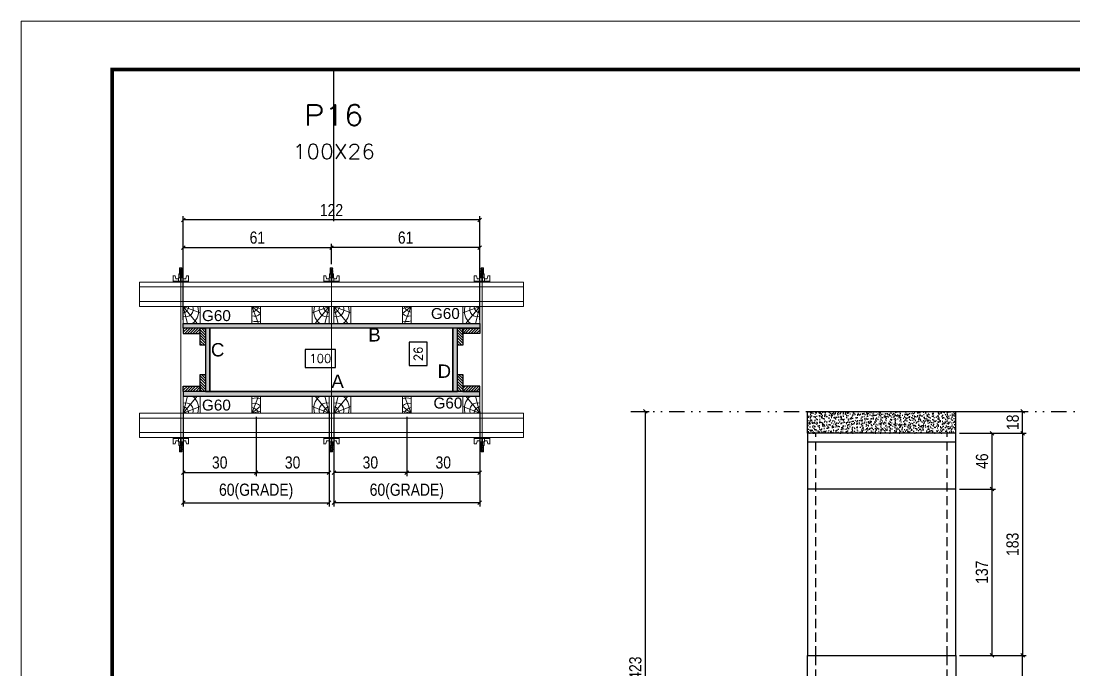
# Model space of a CAD drawing. Header units: millimetres. Extents: x 787 to 8287, y -592 to 17063.
# Drawn here: x 1425 to 2292, y 6815 to 7350 of the extents above; entities that cross this region are included whole.
import ezdxf
from ezdxf.enums import TextEntityAlignment as Align

# ---------------------------------------------------------------- set-up
doc = ezdxf.new("R2010")
doc.units = ezdxf.units.MM
for name, pattern in [('DASHED', [0.75, 0.5, -0.25]), ('DIVIDE2', [0.625, 0.25, -0.125, 0, -0.125, 0, -0.125]), ('HIDDEN', [0.375, 0.25, -0.125])]:
    doc.linetypes.add(name, pattern=pattern)
for name, color, linetype in [('CHAPA', 1, 'Continuous'), ('COTA', 241, 'Continuous'), ('Cota Seção (2x)', 241, 'Continuous'), ('Nível', 160, 'Continuous'), ('Painéis', 200, 'Continuous'), ('SARR_2.2x7', 40, 'Continuous'), ('SARRAFO', 251, 'Continuous'), ('Sarrafo de Pressão', 42, 'HIDDEN'), ('Texto de Titulo', 7, 'Continuous'), ('Texto Qtd Sarr', 242, 'Continuous'), ('TEXTO_GERAL', 7, 'Continuous')]:
    doc.layers.add(name, color=color, linetype=linetype)
for name, color, linetype, lineweight in [('Folhas', 255, 'Continuous', 9), ('Hachura', 251, 'Continuous', 9), ('Madeira', 126, 'Continuous', 18), ('Perfil Metálico', 224, 'Continuous', 18), ('SARRAFO DE PRESSAO', 251, 'DASHED', 9), ('Texto Seção', 7, 'Continuous', 15)]:
    doc.layers.add(name, color=color, linetype=linetype, lineweight=lineweight)
doc.styles.add('ARIAL', font='arial.ttf')
doc.styles.add('COTA TECNICA', font='techl___.ttf', dxfattribs={"height": 10})
doc.styles.add('COTA TECNICA 2X', font='techl___.ttf', dxfattribs={"height": 10})
doc.styles.add('COTA TECNICA-50', font='techl___.ttf', dxfattribs={"height": 10})
doc.styles.add('ROMANS', font='romans.shx')
doc.styles.add('SANSSERIF', font='sas_____.pfb')
doc.dimstyles.new('COTA PAINEL-50', dxfattribs={"dimtxt": 10, "dimasz": 3, "dimexe": 3, "dimexo": 3, "dimgap": 3, "dimtad": 1, "dimdec": 1, "dimzin": 12, "dimdsep": 46, "dimtxsty": 'COTA TECNICA-50', "dimblk1": 'OBLIQUE', "dimblk2": 'OBLIQUE', "dimsah": 1, "dimcen": 0.9, "dimclrd": 4, "dimclre": 4, "dimclrt": 240, "dimadec": 1, "dimazin": 3, "dimtfac": 1, "dimtdec": 1, "dimtmove": 0, "dimatfit": 3, "dimfxl": 0, "dimtolj": 1, "dimtzin": 12, "dimarcsym": 0})
doc.dimstyles.new('PAINEL', dxfattribs={"dimtxt": 10, "dimasz": 3, "dimexe": 3, "dimexo": 3, "dimgap": 3, "dimtad": 1, "dimdec": 1, "dimzin": 12, "dimdsep": 46, "dimtxsty": 'COTA TECNICA', "dimblk1": 'OBLIQUE', "dimblk2": 'OBLIQUE', "dimsah": 1, "dimcen": 0.9, "dimclrd": 4, "dimclre": 4, "dimclrt": 240, "dimadec": 1, "dimazin": 3, "dimtfac": 1, "dimtdec": 1, "dimtmove": 0, "dimatfit": 3, "dimfxl": 0, "dimtolj": 1, "dimtzin": 12, "dimarcsym": 0})
doc.dimstyles.new('SECAO PILAR', dxfattribs={"dimtxt": 10, "dimasz": 3, "dimexe": 3, "dimexo": 3, "dimgap": 3, "dimtad": 1, "dimdec": 1, "dimlfac": 0.5, "dimzin": 12, "dimdsep": 46, "dimtxsty": 'COTA TECNICA 2X', "dimblk1": 'OBLIQUE', "dimblk2": 'OBLIQUE', "dimsah": 1, "dimcen": 0.9, "dimclrd": 256, "dimclre": 256, "dimclrt": 256, "dimadec": 1, "dimazin": 3, "dimtfac": 1, "dimtdec": 1, "dimtmove": 0, "dimatfit": 3, "dimfxl": 0, "dimtolj": 1, "dimtzin": 12, "dimarcsym": 0})
doc.dimstyles.new('SECÇÃO 2', dxfattribs={"dimtxt": 7, "dimasz": 6, "dimexe": 0.18, "dimexo": 2, "dimgap": -4, "dimtad": 3, "dimdec": 1, "dimlfac": 0.5, "dimzin": 12, "dimdsep": 46, "dimtxsty": 'ROMANS', "dimblk": 'ARCHTICK', "dimcen": 0.09, "dimse1": 1, "dimse2": 1, "dimsd1": 1, "dimsd2": 1, "dimclrd": 180, "dimclre": 5, "dimclrt": 1, "dimadec": 0, "dimazin": 3, "dimtfac": 1, "dimtdec": 1, "dimtofl": 0, "dimtmove": 0, "dimatfit": 3, "dimldrblk": 'ARCHTICK', "dimfxl": 0, "dimtolj": 1, "dimtzin": 0, "dimarcsym": 0})

# ---------------------------------------------------------------- blocks, each defined once
blk = doc.blocks.new('9999999999')
at = {"layer": 'Folhas'}
blk.add_lwpolyline([(98138.98, 34190.21), (99623.98, 34190.21), (99623.98, 35240.21), (98138.98, 35240.21)], close=True, dxfattribs=at)
at = {"layer": 'Folhas', "color": 30, "const_width": 3}
blk.add_lwpolyline([(98213.98, 34230.21), (99583.98, 34230.21), (99583.98, 35200.21), (98213.98, 35200.21)], close=True, dxfattribs=at)
blk = doc.blocks.new('titulo1')
at = {"layer": 'Defpoints', "color": 252, "linetype": 'HIDDEN', "ltscale": 2}
blk.add_line((0, 0), (0, 125), dxfattribs=at)
at = {"layer": 'Defpoints', "style": 'ROMANS', "oblique": 15}
blk.add_attdef('FOLHA', text='', height=10, dxfattribs=at).set_placement((0, 15.58), align=Align.MIDDLE_CENTER)
at = {"layer": 'Texto Qtd Sarr', "color": 3, "style": 'ROMANS', "oblique": 15}
for tag, height, p in [('TITULO', 17, (0, 71.45)), ('SEÇÃO', 12, (0, 41.55))]:
    blk.add_attdef(tag, text='', height=height, dxfattribs=at).set_placement(p, align=Align.MIDDLE_CENTER)
blk = doc.blocks.new('*D36')
at = {"layer": 'Cota Seção (2x)', "color": 180, "lineweight": -2}
for p, q in [((1684.29, 7079.36), (1659.29, 7079.36)), ((1659.29, 7079.36), (1659.29, 7064.36)), ((1684.29, 7064.36), (1684.29, 7079.36)), ((1659.29, 7064.36), (1684.29, 7064.36))]:
    blk.add_line(p, q, dxfattribs=at)
at = {"layer": 'Defpoints', "color": 0}
for p in [(1581, 7096.75), (1781, 7096.75), (1581, 7060.36)]:
    blk.add_point(p, dxfattribs=at)
at = {"layer": 'Cota Seção (2x)', "color": 1, "insert": (1671.79, 7071.86), "char_height": 7, "attachment_point": 5, "style": 'ROMANS'}
blk.add_mtext('\\A1;100', dxfattribs=at)
blk = doc.blocks.new('_ArchTick')
at = {"color": 0, "linetype": 'ByBlock', "const_width": 0.15}
blk.add_lwpolyline([(-0.5, -0.5), (0.5, 0.5)], dxfattribs=at)
blk = doc.blocks.new('_Oblique')
at = {"color": 0, "linetype": 'ByBlock', "lineweight": -2}
blk.add_line((-0.5, -0.5), (0.5, 0.5), dxfattribs=at)
blk = doc.blocks.new('*D37')
at = {"layer": 'Cota Seção (2x)', "lineweight": -2}
for p, q in [((1559, 7103.75), (1559, 7189.04)), ((1803, 7186.04), (1559, 7186.04)), ((1803, 7103.75), (1803, 7189.04))]:
    blk.add_line(p, q, dxfattribs=at)
at = {"layer": 'Defpoints', "color": 0}
for p in [(1559, 7186.04), (1559, 7100.75), (1803, 7100.75)]:
    blk.add_point(p, dxfattribs=at)
at = {"layer": 'Cota Seção (2x)', "lineweight": -2, "xscale": 3, "yscale": 3, "zscale": 3, "rotation": 180}
blk.add_blockref('_Oblique', (1559, 7186.04), dxfattribs=at)
at = {"layer": 'Cota Seção (2x)', "lineweight": -2, "xscale": 3, "yscale": 3, "zscale": 3}
blk.add_blockref('_Oblique', (1803, 7186.04), dxfattribs=at)
at = {"layer": 'Cota Seção (2x)', "insert": (1681, 7194.1), "char_height": 10, "attachment_point": 5, "style": 'COTA TECNICA 2X'}
blk.add_mtext('\\A1;122', dxfattribs=at)
blk = doc.blocks.new('*D38')
at = {"layer": 'Cota Seção (2x)', "lineweight": -2}
for p, q in [((1681, 7149.55), (1681, 7166.27)), ((1803, 7163.27), (1681, 7163.27)), ((1803, 7137.75), (1803, 7166.27))]:
    blk.add_line(p, q, dxfattribs=at)
at = {"layer": 'Defpoints', "color": 0}
for p in [(1681, 7163.27), (1681, 7146.55), (1803, 7134.75)]:
    blk.add_point(p, dxfattribs=at)
at = {"layer": 'Cota Seção (2x)', "lineweight": -2, "xscale": 3, "yscale": 3, "zscale": 3, "rotation": 180}
blk.add_blockref('_Oblique', (1681, 7163.27), dxfattribs=at)
at = {"layer": 'Cota Seção (2x)', "lineweight": -2, "xscale": 3, "yscale": 3, "zscale": 3}
blk.add_blockref('_Oblique', (1803, 7163.27), dxfattribs=at)
at = {"layer": 'Cota Seção (2x)', "insert": (1742, 7171.38), "char_height": 10, "attachment_point": 5, "style": 'COTA TECNICA 2X'}
blk.add_mtext('\\A1;61', dxfattribs=at)
blk = doc.blocks.new('*D39')
at = {"layer": 'Cota Seção (2x)', "lineweight": -2}
for p, q in [((1559, 7137.75), (1559, 7166.27)), ((1559, 7163.27), (1681, 7163.27)), ((1681, 7149.55), (1681, 7166.27))]:
    blk.add_line(p, q, dxfattribs=at)
at = {"layer": 'Defpoints', "color": 0}
for p in [(1681, 7163.27), (1681, 7146.55), (1559, 7134.75)]:
    blk.add_point(p, dxfattribs=at)
at = {"layer": 'Cota Seção (2x)', "lineweight": -2, "xscale": 3, "yscale": 3, "zscale": 3, "rotation": 180}
blk.add_blockref('_Oblique', (1559, 7163.27), dxfattribs=at)
at = {"layer": 'Cota Seção (2x)', "lineweight": -2, "xscale": 3, "yscale": 3, "zscale": 3}
blk.add_blockref('_Oblique', (1681, 7163.27), dxfattribs=at)
at = {"layer": 'Cota Seção (2x)', "insert": (1620, 7171.38), "char_height": 10, "attachment_point": 5, "style": 'COTA TECNICA 2X'}
blk.add_mtext('\\A1;61', dxfattribs=at)
blk = doc.blocks.new('*D40')
at = {"layer": 'Cota Seção (2x)', "color": 180, "lineweight": -2}
for p, q in [((1759.87, 7085.32), (1744.87, 7085.32)), ((1744.87, 7085.32), (1744.87, 7065.98)), ((1759.87, 7065.98), (1759.87, 7085.32)), ((1744.87, 7065.98), (1759.87, 7065.98))]:
    blk.add_line(p, q, dxfattribs=at)
at = {"layer": 'Defpoints', "color": 0}
for p in [(1781, 7096.75), (1763.87, 7044.75), (1781, 7044.75)]:
    blk.add_point(p, dxfattribs=at)
at = {"layer": 'Cota Seção (2x)', "color": 1, "insert": (1752.37, 7075.65), "char_height": 7, "attachment_point": 5, "rotation": 90, "style": 'ROMANS'}
blk.add_mtext('\\A1;26', dxfattribs=at)
blk = doc.blocks.new('C')
at = {"layer": 'Hachura', "color": 0}
for p, q in [((0, 3.22), (0, -3.22)), ((0.45, 3.22), (0, 3.22)), ((0.46, 3.16), (0, 3.16)), ((0.46, 3.05), (0, 3.05)), ((0.46, 2.88), (0, 2.88)), ((0, 2.75), (0, -1.16)), ((0.46, 2.65), (0, 2.65)), ((0.46, 2.23), (0, 2.23)), ((0.46, 1.51), (0, 1.51)), ((0.39, 0.49), (0.17, 0.49)), ((0.45, -3.23), (0.45, 3.22)), ((0.45, 3.22), (2.58, 3.22)), ((1.74, 0.97), (0.45, 0.97)), ((1.45, 0.1), (0.45, 0.1)), ((1.35, 1.94), (1.35, 0.96)), ((2.58, 2.39), (1.47, 2.09)), ((1.74, -0.97), (1.74, 0.97)), ((1.74, 0.97), (1.74, 0.84)), ((1.74, 0.97), (1.74, 0.84)), ((1.74, 0.84), (3.35, 0.84)), ((3.35, 0.45), (1.74, 0.45)), ((2.58, 3.22), (2.58, 2.39)), ((3.32, 0.84), (3.32, -0.84)), ((3.35, 0.84), (3.35, -0.84)), ((3.68, 0.45), (3.35, 0.45)), ((3.84, -0.52), (3.35, 0.45)), ((3.35, 0.06), (3.67, -0.57)), ((3.68, 0.45), (4.16, -0.52)), ((3.72, 0.5), (4.25, -0.57)), ((4.37, -0.55), (3.83, 0.53)), ((4.15, 0.45), (3.93, 0.45)), ((4.42, -0.52), (3.93, 0.45)), ((4.15, 0.45), (4.26, 0.45)), ((4.26, 0.45), (4.74, -0.52)), ((4.3, 0.5), (4.83, -0.57)), ((4.95, -0.55), (4.41, 0.53)), ((4.51, 0.45), (4.84, 0.45)), ((5, -0.52), (4.51, 0.45)), ((4.84, 0.45), (5.32, -0.52)), ((4.88, 0.5), (5.41, -0.57)), ((5.53, -0.55), (4.99, 0.53)), ((5.58, -0.52), (5.09, 0.45)), ((5.42, 0.45), (5.09, 0.45)), ((5.58, -0.52), (5.09, 0.45)), ((5.42, 0.45), (5.74, -0.19)), ((5.46, 0.5), (5.74, -0.07)), ((5.74, 0.19), (5.57, 0.53)), ((5.74, 0.32), (5.68, 0.45)), ((5.68, 0.45), (5.74, 0.45)), ((5.74, 0.45), (5.9, 0.29)), ((5.74, 0.45), (5.74, -0.52)), ((5.9, -0.36), (5.9, 0.29)), ((0.45, 0), (0, 0)), ((0.46, -1.52), (0, -1.52)), ((0.46, -2.23), (0, -2.23)), ((0.46, -2.65), (0, -2.65)), ((0.46, -2.88), (0, -2.88)), ((0.46, -3.05), (0, -3.05)), ((0.46, -3.16), (0, -3.16)), ((0, -3.22), (2.57, -3.22)), ((0.08, -0.48), (0.29, -0.48)), ((0.29, -0.48), (0.4, -0.48)), ((0.45, 0), (0.45, -0.97)), ((0.45, -0.16), (1.45, -0.16)), ((0.45, -0.65), (0.45, -0.32)), ((0.45, -3.23), (0.45, -0.65)), ((0.45, -0.97), (1.74, -0.97)), ((1.35, -1.94), (1.35, -0.97)), ((2.58, -2.39), (1.47, -2.1)), ((3.35, -0.32), (1.74, -0.32)), ((3.35, -0.84), (1.74, -0.84)), ((2.58, -3.23), (2.58, -2.39)), ((3.35, -0.07), (3.58, -0.52)), ((3.35, -0.52), (3.58, -0.52)), ((3.84, -0.52), (4.16, -0.52)), ((4.42, -0.52), (4.74, -0.52)), ((4.63, -0.52), (4.74, -0.52)), ((5, -0.52), (5.32, -0.52)), ((5.58, -0.52), (5.74, -0.52)), ((5.74, -0.52), (5.9, -0.36)), ((5.74, -0.52), (5.74, -0.52))]:
    blk.add_line(p, q, dxfattribs=at)
for centre, radius, start, end in [((1.52, 1.94), 0.161, 104.7436, 180), ((1.44, -0.03), 0.129, 272.695, 87.305), ((3.81, 0.39), 0.143, 25.5688, 154.4312), ((4.39, 0.39), 0.143, 25.5688, 154.4312), ((4.97, 0.39), 0.143, 25.5688, 154.4312), ((5.55, 0.39), 0.143, 25.5688, 154.4312), ((0.17, -0.37), 0.174, 221.744, 317.8592), ((1.52, -1.94), 0.161, 180, 255.2564), ((3.71, -0.4), 0.174, 222.1408, 318.256), ((4.29, -0.4), 0.174, 222.1408, 318.256), ((4.87, -0.4), 0.174, 222.1408, 318.256), ((5.45, -0.4), 0.174, 222.1408, 318.256), ((5.61, -0.4), 0.174, 317.8592, 318.256)]:
    blk.add_arc(centre, radius, start, end, dxfattribs=at)
blk = doc.blocks.new('PONTALETE')
at = {"layer": 'Madeira'}
for q in [(2.71, 7), (7, 5.76), (7, 1.74)]:
    blk.add_line((0, 0), q, dxfattribs=at)
blk.add_lwpolyline([(0, 0), (7, 0), (7, 7), (0, 7)], close=True, dxfattribs=at)
for centre, radius, start, end in [((2.04, 0.06), 6.23, 37.2818, 109.0913), ((1.09, 0.9), 3.19, 343.603, 109.9847), ((-0.21, -0.78), 3.09, 14.6322, 86.0383)]:
    blk.add_arc(centre, radius, start, end, dxfattribs=at)
blk = doc.blocks.new('*D41')
at = {"layer": 'Cota Seção (2x)', "lineweight": -2}
for p, q in [((1683, 7028.09), (1683, 6950.03)), ((1803, 7028.09), (1803, 6950.03)), ((1803, 6953.03), (1683, 6953.03))]:
    blk.add_line(p, q, dxfattribs=at)
at = {"layer": 'Defpoints', "color": 0}
for p in [(1683, 7031.09), (1803, 7031.09), (1683, 6953.03)]:
    blk.add_point(p, dxfattribs=at)
at = {"layer": 'Cota Seção (2x)', "lineweight": -2, "xscale": 3, "yscale": 3, "zscale": 3, "rotation": 180}
blk.add_blockref('_Oblique', (1683, 6953.03), dxfattribs=at)
at = {"layer": 'Cota Seção (2x)', "lineweight": -2, "xscale": 3, "yscale": 3, "zscale": 3}
blk.add_blockref('_Oblique', (1803, 6953.03), dxfattribs=at)
at = {"layer": 'Cota Seção (2x)', "insert": (1743, 6962.25), "char_height": 10, "attachment_point": 5, "style": 'COTA TECNICA 2X'}
blk.add_mtext('\\A1;60(GRADE)', dxfattribs=at)
blk = doc.blocks.new('MEIO PONTALETE')
at = {"layer": 'Madeira'}
for q in [(2.71, 7), (3.5, 2.88), (3.5, 0.87)]:
    blk.add_line((0, 0), q, dxfattribs=at)
blk.add_lwpolyline([(0, 0), (3.5, 0), (3.5, 7), (0, 7)], close=True, dxfattribs=at)
for centre, radius, start, end in [((2.04, 0.06), 6.23, 76.4499, 109.0913), ((1.09, 0.9), 3.19, 40.9063, 109.9847), ((-0.21, -0.78), 3.09, 14.6322, 86.0383)]:
    blk.add_arc(centre, radius, start, end, dxfattribs=at)
blk = doc.blocks.new('*D1108')
at = {"layer": 'Cota Seção (2x)', "lineweight": -2}
for p, q in [((1743, 7023.75), (1743, 6974.9)), ((1803, 7023.75), (1803, 6974.9)), ((1803, 6977.9), (1743, 6977.9))]:
    blk.add_line(p, q, dxfattribs=at)
at = {"layer": 'Defpoints', "color": 0}
for p in [(1743, 7026.75), (1803, 7026.75), (1743, 6977.9)]:
    blk.add_point(p, dxfattribs=at)
at = {"layer": 'Cota Seção (2x)', "lineweight": -2, "xscale": 3, "yscale": 3, "zscale": 3, "rotation": 180}
blk.add_blockref('_Oblique', (1743, 6977.9), dxfattribs=at)
at = {"layer": 'Cota Seção (2x)', "lineweight": -2, "xscale": 3, "yscale": 3, "zscale": 3}
blk.add_blockref('_Oblique', (1803, 6977.9), dxfattribs=at)
at = {"layer": 'Cota Seção (2x)', "insert": (1773, 6986.12), "char_height": 10, "attachment_point": 5, "style": 'COTA TECNICA 2X'}
blk.add_mtext('\\A1;30', dxfattribs=at)
blk = doc.blocks.new('*D1109')
at = {"layer": 'Cota Seção (2x)', "lineweight": -2}
for p, q in [((1683, 7023.75), (1683, 6974.9)), ((1743, 7023.75), (1743, 6974.9)), ((1743, 6977.9), (1683, 6977.9))]:
    blk.add_line(p, q, dxfattribs=at)
at = {"layer": 'Defpoints', "color": 0}
for p in [(1683, 7026.75), (1743, 7026.75), (1683, 6977.9)]:
    blk.add_point(p, dxfattribs=at)
at = {"layer": 'Cota Seção (2x)', "lineweight": -2, "xscale": 3, "yscale": 3, "zscale": 3, "rotation": 180}
blk.add_blockref('_Oblique', (1683, 6977.9), dxfattribs=at)
at = {"layer": 'Cota Seção (2x)', "lineweight": -2, "xscale": 3, "yscale": 3, "zscale": 3}
blk.add_blockref('_Oblique', (1743, 6977.9), dxfattribs=at)
at = {"layer": 'Cota Seção (2x)', "insert": (1713, 6986.12), "char_height": 10, "attachment_point": 5, "style": 'COTA TECNICA 2X'}
blk.add_mtext('\\A1;30', dxfattribs=at)
blk = doc.blocks.new('*D55')
at = {"layer": 'Cota Seção (2x)', "lineweight": -2}
for p, q in [((1559, 7028.09), (1559, 6950.03)), ((1679, 7028.09), (1679, 6950.03)), ((1559, 6953.03), (1679, 6953.03))]:
    blk.add_line(p, q, dxfattribs=at)
at = {"layer": 'Defpoints', "color": 0}
for p in [(1559, 7031.09), (1679, 7031.09), (1679, 6953.03)]:
    blk.add_point(p, dxfattribs=at)
at = {"layer": 'Cota Seção (2x)', "lineweight": -2, "xscale": 3, "yscale": 3, "zscale": 3, "rotation": 180}
blk.add_blockref('_Oblique', (1559, 6953.03), dxfattribs=at)
at = {"layer": 'Cota Seção (2x)', "lineweight": -2, "xscale": 3, "yscale": 3, "zscale": 3}
blk.add_blockref('_Oblique', (1679, 6953.03), dxfattribs=at)
at = {"layer": 'Cota Seção (2x)', "insert": (1619, 6962.25), "char_height": 10, "attachment_point": 5, "style": 'COTA TECNICA 2X'}
blk.add_mtext('\\A1;60(GRADE)', dxfattribs=at)
blk = doc.blocks.new('*D1114')
at = {"layer": 'Cota Seção (2x)', "lineweight": -2}
for p, q in [((1559, 7023.75), (1559, 6974.9)), ((1619, 7023.75), (1619, 6974.9)), ((1559, 6977.9), (1619, 6977.9))]:
    blk.add_line(p, q, dxfattribs=at)
at = {"layer": 'Defpoints', "color": 0}
for p in [(1559, 7026.75), (1619, 7026.75), (1619, 6977.9)]:
    blk.add_point(p, dxfattribs=at)
at = {"layer": 'Cota Seção (2x)', "lineweight": -2, "xscale": 3, "yscale": 3, "zscale": 3, "rotation": 180}
blk.add_blockref('_Oblique', (1559, 6977.9), dxfattribs=at)
at = {"layer": 'Cota Seção (2x)', "lineweight": -2, "xscale": 3, "yscale": 3, "zscale": 3}
blk.add_blockref('_Oblique', (1619, 6977.9), dxfattribs=at)
at = {"layer": 'Cota Seção (2x)', "insert": (1589, 6986.12), "char_height": 10, "attachment_point": 5, "style": 'COTA TECNICA 2X'}
blk.add_mtext('\\A1;30', dxfattribs=at)
blk = doc.blocks.new('*D1115')
at = {"layer": 'Cota Seção (2x)', "lineweight": -2}
for p, q in [((1619, 7023.75), (1619, 6974.9)), ((1679, 7023.75), (1679, 6974.9)), ((1619, 6977.9), (1679, 6977.9))]:
    blk.add_line(p, q, dxfattribs=at)
at = {"layer": 'Defpoints', "color": 0}
for p in [(1619, 7026.75), (1679, 7026.75), (1679, 6977.9)]:
    blk.add_point(p, dxfattribs=at)
at = {"layer": 'Cota Seção (2x)', "lineweight": -2, "xscale": 3, "yscale": 3, "zscale": 3, "rotation": 180}
blk.add_blockref('_Oblique', (1619, 6977.9), dxfattribs=at)
at = {"layer": 'Cota Seção (2x)', "lineweight": -2, "xscale": 3, "yscale": 3, "zscale": 3}
blk.add_blockref('_Oblique', (1679, 6977.9), dxfattribs=at)
at = {"layer": 'Cota Seção (2x)', "insert": (1649, 6986.12), "char_height": 10, "attachment_point": 5, "style": 'COTA TECNICA 2X'}
blk.add_mtext('\\A1;30', dxfattribs=at)
blk = doc.blocks.new('*D1291')
at = {"layer": 'COTA', "color": 4, "lineweight": -2}
for p, q in [((1930.49, 7028.25), (1942.34, 7028.25)), ((1939.34, 6605.25), (1939.34, 7028.25)), ((1930.49, 6605.25), (1942.34, 6605.25))]:
    blk.add_line(p, q, dxfattribs=at)
at = {"layer": 'Defpoints', "color": 0}
for p in [(1927.49, 7028.25), (1939.34, 7028.25), (1927.49, 6605.25)]:
    blk.add_point(p, dxfattribs=at)
at = {"layer": 'COTA', "color": 4, "lineweight": -2, "xscale": 3, "yscale": 3, "zscale": 3}
for p, rotation in [((1939.34, 7028.25), 90), ((1939.34, 6605.25), 270)]:
    blk.add_blockref('_Oblique', p, dxfattribs=dict(at, rotation=rotation))
at = {"layer": 'COTA', "color": 240, "insert": (1931.12, 6816.75), "char_height": 10, "attachment_point": 5, "rotation": 90, "style": 'COTA TECNICA-50'}
blk.add_mtext('\\A1;423', dxfattribs=at)
blk = doc.blocks.new('*D486')
at = {"layer": 'COTA', "color": 4, "lineweight": -2}
for p, q in [((2197.76, 6827.25), (2252.84, 6827.25)), ((2249.84, 6729.25), (2249.84, 6827.25)), ((2197.76, 6729.25), (2252.84, 6729.25))]:
    blk.add_line(p, q, dxfattribs=at)
at = {"layer": 'Defpoints', "color": 0}
for p in [(2194.76, 6827.25), (2249.84, 6827.25), (2194.76, 6729.25)]:
    blk.add_point(p, dxfattribs=at)
at = {"layer": 'COTA', "color": 4, "lineweight": -2, "xscale": 3, "yscale": 3, "zscale": 3}
for p, rotation in [((2249.84, 6827.25), 90), ((2249.84, 6729.25), 270)]:
    blk.add_blockref('_Oblique', p, dxfattribs=dict(at, rotation=rotation))
at = {"layer": 'COTA', "color": 240, "insert": (2241.74, 6778.25), "char_height": 10, "attachment_point": 5, "rotation": 90, "style": 'COTA TECNICA-50'}
blk.add_mtext('\\A1;98', dxfattribs=at)
blk = doc.blocks.new('*D487')
at = {"layer": 'COTA', "color": 4, "lineweight": -2}
for p, q in [((2163.76, 7028.25), (2252.84, 7028.25)), ((2249.84, 7010.25), (2249.84, 7028.25)), ((2197.76, 7010.25), (2252.84, 7010.25))]:
    blk.add_line(p, q, dxfattribs=at)
at = {"layer": 'Defpoints', "color": 0}
for p in [(2160.76, 7028.25), (2249.84, 7028.25), (2194.76, 7010.25)]:
    blk.add_point(p, dxfattribs=at)
at = {"layer": 'COTA', "color": 4, "lineweight": -2, "xscale": 3, "yscale": 3, "zscale": 3}
for p, rotation in [((2249.84, 7028.25), 90), ((2249.84, 7010.25), 270)]:
    blk.add_blockref('_Oblique', p, dxfattribs=dict(at, rotation=rotation))
at = {"layer": 'COTA', "color": 240, "insert": (2241.75, 7019.25), "char_height": 10, "attachment_point": 5, "rotation": 90, "style": 'COTA TECNICA-50'}
blk.add_mtext('\\A1;18', dxfattribs=at)
blk = doc.blocks.new('*D488')
at = {"layer": 'COTA', "color": 4, "lineweight": -2}
for p, q in [((2197.76, 7010.25), (2252.84, 7010.25)), ((2249.84, 7010.25), (2249.84, 6827.25)), ((2197.76, 6827.25), (2252.84, 6827.25))]:
    blk.add_line(p, q, dxfattribs=at)
at = {"layer": 'Defpoints', "color": 0}
for p in [(2194.76, 7010.25), (2194.76, 6827.25), (2249.84, 6827.25)]:
    blk.add_point(p, dxfattribs=at)
at = {"layer": 'COTA', "color": 4, "lineweight": -2, "xscale": 3, "yscale": 3, "zscale": 3}
for p, rotation in [((2249.84, 7010.25), 90), ((2249.84, 6827.25), 270)]:
    blk.add_blockref('_Oblique', p, dxfattribs=dict(at, rotation=rotation))
at = {"layer": 'COTA', "color": 240, "insert": (2241.6, 6918.75), "char_height": 10, "attachment_point": 5, "rotation": 90, "style": 'COTA TECNICA-50'}
blk.add_mtext('\\A1;183', dxfattribs=at)
blk = doc.blocks.new('*D1275')
at = {"layer": 'COTA', "color": 4, "lineweight": -2}
for p, q in [((2197.76, 7010.25), (2227.57, 7010.25)), ((2224.57, 7010.25), (2224.57, 6964.25)), ((2197.76, 6964.25), (2227.57, 6964.25))]:
    blk.add_line(p, q, dxfattribs=at)
at = {"layer": 'Defpoints', "color": 0}
for p in [(2194.76, 7010.25), (2194.76, 6964.25), (2224.57, 6964.25)]:
    blk.add_point(p, dxfattribs=at)
at = {"layer": 'COTA', "color": 4, "lineweight": -2, "xscale": 3, "yscale": 3, "zscale": 3}
for p, rotation in [((2224.57, 7010.25), 90), ((2224.57, 6964.25), 270)]:
    blk.add_blockref('_Oblique', p, dxfattribs=dict(at, rotation=rotation))
at = {"layer": 'COTA', "color": 240, "insert": (2216.47, 6987.25), "char_height": 10, "attachment_point": 5, "rotation": 90, "style": 'COTA TECNICA'}
blk.add_mtext('\\A1;46', dxfattribs=at)
blk = doc.blocks.new('*D1276')
at = {"layer": 'COTA', "color": 4, "lineweight": -2}
for p, q in [((2197.76, 6964.25), (2227.57, 6964.25)), ((2224.57, 6964.25), (2224.57, 6827.25)), ((2197.76, 6827.25), (2227.57, 6827.25))]:
    blk.add_line(p, q, dxfattribs=at)
at = {"layer": 'Defpoints', "color": 0}
for p in [(2194.76, 6964.25), (2194.76, 6827.25), (2224.57, 6827.25)]:
    blk.add_point(p, dxfattribs=at)
at = {"layer": 'COTA', "color": 4, "lineweight": -2, "xscale": 3, "yscale": 3, "zscale": 3}
for p, rotation in [((2224.57, 6964.25), 90), ((2224.57, 6827.25), 270)]:
    blk.add_blockref('_Oblique', p, dxfattribs=dict(at, rotation=rotation))
at = {"layer": 'COTA', "color": 240, "insert": (2216.35, 6895.75), "char_height": 10, "attachment_point": 5, "rotation": 90, "style": 'COTA TECNICA'}
blk.add_mtext('\\A1;137', dxfattribs=at)

msp = doc.modelspace()

# ---------------------------------------------------------------- hatches: boundary and pattern name
at = {"layer": 'COTA', "linetype": 'ByBlock'}
h = msp.add_hatch(dxfattribs=at)
h.set_pattern_fill('AR-CONC', color=256, scale=0.03)
h.set_pattern_definition([(50, (-6342.327, 2916.2606), (5.46554, -0.4781726), [0.5715, -6.2865]), (355, (-6342.327, 2916.2606), (-1.0573026, 5.7317054), [0.4572, -5.0292175]), (100.451445, (-6341.8713, 2916.2207), (4.4082374, 5.2535326), [0.4857003, -5.3427073]), (46.1842, (-6342.327, 2917.7846), (8.132371, -1.26127), [0.85725, -9.42975]), (96.63556, (-6341.649, 2917.6795), (7.122124, 7.422784), [0.728551, -8.014068]), (351.18415, (-6342.327, 2917.7846), (7.122124, 7.422784), [0.685799, -7.543792]), (21, (-6341.565, 2917.4036), (4.5484317, -3.067956), [0.5715, -6.2865]), (326, (-6341.565, 2917.4036), (1.854061, 5.525639), [0.4572, -5.0292]), (71.451445, (-6341.186, 2917.148), (6.4024926, 2.457683), [0.4857003, -5.342698]), (37.5, (-6342.3268, 2916.2606), (0.0926581, 2.53665117), [0, -4.96824, 0, -5.1054, 0, -5.04825]), (7.5, (-6342.3268, 2916.2606), (2.0045899, 3.00541724), [0, -2.91084, 0, -4.85394, 0, -1.92405]), (327.5, (-6344.026, 2916.2606), (4.06771786, -0.1718623), [0, -1.905, 0, -5.9436, 0, -7.8867]), (317.5, (-6344.788, 2916.2606), (4.4438754, 0.7627947), [0, -2.4765, 0, -3.94716, 0, -5.6007])])
h.paths.add_polyline_path([(2072.76, 7010.25), (2194.76, 7010.25), (2194.76, 7028.25), (2072.76, 7028.25)])
at = {"layer": 'Hachura'}
h = msp.add_hatch(color=256, dxfattribs=at)
h.dxf.hatch_style = 1
h.paths.add_polyline_path([(1559, 7096.75), (1559, 7100.75), (1803, 7100.75), (1803, 7096.75)])
h = msp.add_hatch(color=256, dxfattribs=at)
h.dxf.hatch_style = 1
h.paths.add_polyline_path([(1559, 7096.75), (1559, 7100.75), (1803, 7100.75), (1803, 7096.75)])
h = msp.add_hatch(dxfattribs=at)
h.set_pattern_fill('ANSI31', color=256, scale=0.5, angle=360, style=0)
h.set_pattern_definition([(45, (11061.956, 29988.1577), (-1.12253202, 1.12253202), [])])
h.paths.add_polyline_path([(1573, 7096.75), (1573, 7092.35), (1559, 7092.35), (1559, 7096.75)])
h = msp.add_hatch(dxfattribs=at)
h.set_pattern_fill('ANSI31', color=256, scale=0.5, angle=630, style=0)
h.set_pattern_definition([(315, (24502.4123, -2406.2023), (1.12253202, 1.12253202), [])])
h.paths.add_polyline_path([(1573, 7082.75), (1577.4, 7082.75), (1577.4, 7096.75), (1573, 7096.75)])
h = msp.add_hatch(color=256, dxfattribs=at)
h.dxf.hatch_style = 1
h.paths.add_polyline_path([(1581, 7096.75), (1577.4, 7096.75), (1577.4, 7044.75), (1581, 7044.75)])
h = msp.add_hatch(color=256, dxfattribs=at)
h.dxf.hatch_style = 1
h.paths.add_polyline_path([(1581, 7096.75), (1577.4, 7096.75), (1577.4, 7044.75), (1581, 7044.75)])
h = msp.add_hatch(color=256, dxfattribs=at)
h.dxf.hatch_style = 1
h.paths.add_polyline_path([(1784.6, 7096.75), (1781, 7096.75), (1781, 7044.75), (1784.6, 7044.75)])
h = msp.add_hatch(color=256, dxfattribs=at)
h.dxf.hatch_style = 1
h.paths.add_polyline_path([(1784.6, 7096.75), (1781, 7096.75), (1781, 7044.75), (1784.6, 7044.75)])
h = msp.add_hatch(dxfattribs=at)
h.set_pattern_fill('ANSI31', color=256, scale=0.5, angle=630, style=0)
h.set_pattern_definition([(315, (24714.0123, -2406.2023), (1.12253202, 1.12253202), [])])
h.paths.add_polyline_path([(1784.6, 7082.75), (1789, 7082.75), (1789, 7096.75), (1784.6, 7096.75)])
h = msp.add_hatch(dxfattribs=at)
h.set_pattern_fill('ANSI31', color=256, scale=0.5, angle=360, style=0)
h.set_pattern_definition([(45, (10926.956, 29988.1577), (-1.12253202, 1.12253202), [])])
h.paths.add_polyline_path([(1789, 7096.75), (1789, 7092.35), (1803, 7092.35), (1803, 7096.75)])
h = msp.add_hatch(dxfattribs=at)
h.set_pattern_fill('ANSI31', color=256, scale=0.5, angle=630, style=0)
h.set_pattern_definition([(315, (24502.4123, -2444.2023), (1.12253202, 1.12253202), [])])
h.paths.add_polyline_path([(1573, 7044.75), (1577.4, 7044.75), (1577.4, 7058.75), (1573, 7058.75)])
h = msp.add_hatch(dxfattribs=at)
h.set_pattern_fill('ANSI31', color=256, scale=0.5, angle=630, style=0)
h.set_pattern_definition([(315, (24714.0123, -2444.2023), (1.12253202, 1.12253202), [])])
h.paths.add_polyline_path([(1784.6, 7044.75), (1789, 7044.75), (1789, 7058.75), (1784.6, 7058.75)])
h = msp.add_hatch(dxfattribs=at)
h.set_pattern_fill('ANSI31', color=256, scale=0.5, angle=360, style=0)
h.set_pattern_definition([(45, (11061.956, 29974.1577), (-1.12253202, 1.12253202), [])])
h.paths.add_polyline_path([(1573, 7044.75), (1573, 7049.15), (1559, 7049.15), (1559, 7044.75)])
h = msp.add_hatch(dxfattribs=at)
h.set_pattern_fill('ANSI31', color=256, scale=0.5, angle=360, style=0)
h.set_pattern_definition([(45, (10926.956, 29974.1577), (-1.12253202, 1.12253202), [])])
h.paths.add_polyline_path([(1789, 7044.75), (1789, 7049.15), (1803, 7049.15), (1803, 7044.75)])
h = msp.add_hatch(color=256, dxfattribs=at)
h.dxf.hatch_style = 1
h.paths.add_polyline_path([(1559, 7044.75), (1559, 7040.75), (1803, 7040.75), (1803, 7044.75)])
h = msp.add_hatch(color=256, dxfattribs=at)
h.dxf.hatch_style = 1
h.paths.add_polyline_path([(1559, 7044.75), (1559, 7040.75), (1803, 7040.75), (1803, 7044.75)])

# ---------------------------------------------------------------- linework, layer by layer
at = {"layer": 'CHAPA'}
for points in [[(1559, 7096.75), (1559, 7100.75), (1803, 7100.75), (1803, 7096.75)], [(1559, 7096.75), (1559, 7100.75), (1803, 7100.75), (1803, 7096.75)], [(1581, 7096.75), (1577.4, 7096.75), (1577.4, 7044.75), (1581, 7044.75)], [(1581, 7096.75), (1577.4, 7096.75), (1577.4, 7044.75), (1581, 7044.75)], [(1784.6, 7096.75), (1781, 7096.75), (1781, 7044.75), (1784.6, 7044.75)], [(1784.6, 7096.75), (1781, 7096.75), (1781, 7044.75), (1784.6, 7044.75)], [(1559, 7044.75), (1559, 7040.75), (1803, 7040.75), (1803, 7044.75)], [(1559, 7044.75), (1559, 7040.75), (1803, 7040.75), (1803, 7044.75)]]:
    msp.add_lwpolyline(points, close=True, dxfattribs=at)
at = {"layer": 'COTA', "linetype": 'ByBlock'}
for p, q in [((2072.76, 7028.25), (2072.76, 7028.25)), ((2072.76, 7010.25), (2072.76, 7028.25)), ((2072.76, 7028.25), (2194.76, 7028.25)), ((2194.76, 7010.25), (2194.76, 7028.25))]:
    msp.add_line(p, q, dxfattribs=at)
at = {"layer": 'Hachura'}
for p, q in [((1557, 7145.55), (1557, 6999.75)), ((1681, 7145.55), (1681, 6999.75)), ((1805, 7145.55), (1805.01, 6999.75))]:
    msp.add_line(p, q, dxfattribs=at)
at = {"layer": 'Madeira'}
for points in [[(1559, 7100.75), (1559, 7114.75), (1679, 7114.75), (1679, 7100.75)], [(1803, 7100.75), (1803, 7114.75), (1683, 7114.75), (1683, 7100.75)], [(1559, 7040.75), (1559, 7026.75), (1679, 7026.75), (1679, 7040.75)], [(1803, 7040.75), (1803, 7026.75), (1683, 7026.75), (1683, 7040.75)]]:
    msp.add_lwpolyline(points, close=True, dxfattribs=at)
at = {"layer": 'Nível', "color": 4, "linetype": 'DIVIDE2', "ltscale": 50}
msp.add_line((1927.49, 7028.25), (2870.5, 7028.25), dxfattribs=at)
at = {"layer": 'Painéis'}
for p, q in [((2160.76, 7010.25), (2072.76, 7010.25)), ((2194.76, 6964.25), (2072.76, 6964.25))]:
    msp.add_line(p, q, dxfattribs=at)
for points in [[(1781, 7044.75), (1781, 7096.75), (1581, 7096.75), (1581, 7044.75)], [(2194.76, 7010.25), (2072.76, 7010.25), (2072.76, 6827.25), (2194.76, 6827.25)], [(2072.76, 6827.25), (2194.76, 6827.25), (2194.76, 6729.25), (2072.76, 6729.25)]]:
    msp.add_lwpolyline(points, close=True, dxfattribs=at)
at = {"layer": 'Perfil Metálico'}
for points in [[(1523, 7134.75), (1523, 7114.75), (1839, 7114.75), (1839, 7134.75)], [(1839, 7118.75), (1839, 7130.75), (1523, 7130.75), (1523, 7118.75)], [(1523, 7006.75), (1523, 7026.75), (1839, 7026.75), (1839, 7006.75)], [(1839, 7022.75), (1839, 7010.75), (1523, 7010.75), (1523, 7022.75)]]:
    msp.add_lwpolyline(points, close=True, dxfattribs=at)
at = {"layer": 'SARR_2.2x7'}
msp.add_line((2072.76, 7003.25), (2194.76, 7003.25), dxfattribs=at)
at = {"layer": 'SARRAFO'}
for points in [[(1559, 7092.35), (1573, 7092.35), (1573, 7096.75), (1559, 7096.75)], [(1577.4, 7096.75), (1577.4, 7082.75), (1573, 7082.75), (1573, 7096.75)], [(1577.4, 7096.75), (1577.4, 7082.75), (1573, 7082.75), (1573, 7096.75)], [(1789, 7096.75), (1789, 7082.75), (1784.6, 7082.75), (1784.6, 7096.75)], [(1789, 7096.75), (1789, 7082.75), (1784.6, 7082.75), (1784.6, 7096.75)], [(1803, 7092.35), (1789, 7092.35), (1789, 7096.75), (1803, 7096.75)], [(1577.4, 7058.75), (1577.4, 7044.75), (1573, 7044.75), (1573, 7058.75)], [(1577.4, 7058.75), (1577.4, 7044.75), (1573, 7044.75), (1573, 7058.75)], [(1789, 7058.75), (1789, 7044.75), (1784.6, 7044.75), (1784.6, 7058.75)], [(1789, 7058.75), (1789, 7044.75), (1784.6, 7044.75), (1784.6, 7058.75)], [(1559, 7049.15), (1573, 7049.15), (1573, 7044.75), (1559, 7044.75)], [(1803, 7049.15), (1789, 7049.15), (1789, 7044.75), (1803, 7044.75)]]:
    msp.add_lwpolyline(points, close=True, dxfattribs=at)
at = {"layer": 'Sarrafo de Pressão', "ltscale": 30}
for p, q in [((2079.76, 6827.25), (2079.76, 7010.25)), ((2187.76, 6827.25), (2187.76, 7010.25)), ((2079.76, 6729.25), (2079.76, 6827.25)), ((2187.76, 6729.25), (2187.76, 6827.25))]:
    msp.add_line(p, q, dxfattribs=at)

# ---------------------------------------------------------------- block references
at = {"layer": 'Hachura', "linetype": 'Continuous', "yscale": 2, "zscale": 2}
for p, xscale, rotation in [((1557, 7134.75), -2, 270), ((1681, 7134.75), -2, 270), ((1805, 7134.75), 2, 90), ((1557, 7006.75), 2, 270), ((1681, 7006.75), 2, 270), ((1805, 7006.75), -2, 90)]:
    msp.add_blockref('C', p, dxfattribs=dict(at, xscale=xscale, rotation=rotation))
at = {"layer": 'Madeira'}
for name, p, xscale, yscale, zscale, rotation in [('PONTALETE', (1559, 7114.75), 2, 2, 2, 270), ('PONTALETE', (1559, 7114.75), 2, 2, 2, 270), ('MEIO PONTALETE', (1615.5, 7114.75), -1.999999997962732, 1.999999997962732, 1.999999997962732, 180), ('PONTALETE', (1679, 7114.75), -2, 2, 2, 90), ('PONTALETE', (1683, 7114.75), 2, 2, 2, 270), ('MEIO PONTALETE', (1746.5, 7114.75), 1.999999997962732, 1.999999997962732, 1.999999997962732, 180), ('PONTALETE', (1803, 7114.75), -2, 2, 2, 90), ('PONTALETE', (1559, 7026.75), -2, 2, 2, 270), ('PONTALETE', (1559, 7026.75), -2, 2, 2, 270), ('PONTALETE', (1679, 7026.75), 2, 2, 2, 90), ('PONTALETE', (1683, 7026.75), -2, 2, 2, 270), ('PONTALETE', (1803, 7026.75), 2, 2, 2, 90)]:
    msp.add_blockref(name, p, dxfattribs=dict(at, xscale=xscale, yscale=yscale, zscale=zscale, rotation=rotation))
at = {"layer": 'Madeira', "yscale": 1.999999997962732, "zscale": 1.999999997962732}
for p, xscale in [((1615.5, 7026.75), 1.999999997962732), ((1746.5, 7026.75), -1.999999997962732)]:
    msp.add_blockref('MEIO PONTALETE', p, dxfattribs=dict(at, xscale=xscale))
at = {"layer": 'SARRAFO DE PRESSAO', "color": 6, "linetype": 'ByBlock'}
msp.add_blockref('9999999999', (-96713.48, -27890.36), dxfattribs=at)
at = {"layer": 'Texto Seção'}
ref = msp.add_blockref('titulo1', (1682.9, 7184.84), dxfattribs=at)
ref.add_attrib('TITULO', 'P16', dxfattribs={"layer": 'Texto de Titulo', "color": 7, "height": 17, "style": 'ROMANS', "width": 1.1}).set_placement((1682.9, 7272.34), align=Align.MIDDLE_CENTER)
ref.add_attrib('SEÇÃO', '100X26', dxfattribs={"layer": 'Texto de Titulo', "color": 7, "height": 12, "style": 'ROMANS', "width": 1.1}).set_placement((1682.9, 7242.34), align=Align.MIDDLE_CENTER)

# ---------------------------------------------------------------- texts
at = {"layer": 'Texto Seção', "color": 0, "linetype": 'Continuous', "style": 'SANSSERIF'}
for p in [(1574.4, 7107.16), (1762.83, 7108.89), (1574.4, 7033.46), (1764.95, 7035.14)]:
    msp.add_text('G60', height=9, dxfattribs=at).set_placement(p, align=Align.MIDDLE_LEFT)
at = {"layer": 'TEXTO_GERAL', "style": 'ARIAL'}
for s, p in [('B', (1716.39, 7091.34)), ('C', (1587.3, 7079.03)), ('D', (1773.87, 7061.41)), ('A', (1686.05, 7053.05))]:
    msp.add_text(s, height=11, dxfattribs=at).set_placement(p, align=Align.MIDDLE_CENTER)

# ---------------------------------------------------------------- dimensions: what is measured, and where the dimension line sits
at = {"layer": 'COTA'}
for base, p1, p2, dimstyle, picture, middle in [((1939.34, 7028.25), (1927.49, 6605.25), (1927.49, 7028.25), 'COTA PAINEL-50', '*D1291', (1931.12, 6816.75)), ((2249.84, 7028.25), (2194.76, 7010.25), (2160.76, 7028.25), 'COTA PAINEL-50', '*D487', (2241.75, 7019.25)), ((2249.84, 6827.25), (2194.76, 7010.25), (2194.76, 6827.25), 'COTA PAINEL-50', '*D488', (2241.6, 6918.75)), ((2224.57, 6964.25), (2194.76, 7010.25), (2194.76, 6964.25), 'PAINEL', '*D1275', (2216.47, 6987.25)), ((2224.57, 6827.25), (2194.76, 6964.25), (2194.76, 6827.25), 'PAINEL', '*D1276', (2216.35, 6895.75)), ((2249.84, 6827.25), (2194.76, 6729.25), (2194.76, 6827.25), 'COTA PAINEL-50', '*D486', (2241.74, 6778.25))]:
    dim = msp.add_linear_dim(base=base, p1=p1, p2=p2, angle=90, dimstyle=dimstyle, dxfattribs=at)
    dim.commit()
    dim.dimension.update_dxf_attribs({"geometry": picture, "text_midpoint": middle})
at = {"layer": 'Cota Seção (2x)', "color": 241}
for base, p1, p2, picture, middle in [((1559, 7186.04), (1803, 7100.75), (1559, 7100.75), '*D37', (1681, 7194.1)), ((1681, 7163.27), (1803, 7134.75), (1681, 7146.55), '*D38', (1742, 7171.38)), ((1683, 6977.9), (1743, 7026.75), (1683, 7026.75), '*D1109', (1713, 6986.12)), ((1743, 6977.9), (1803, 7026.75), (1743, 7026.75), '*D1108', (1773, 6986.12))]:
    dim = msp.add_linear_dim(base=base, p1=p1, p2=p2, angle=180, dimstyle='SECAO PILAR', dxfattribs=at)
    dim.commit()
    dim.dimension.update_dxf_attribs({"geometry": picture, "text_midpoint": middle})
for base, p1, p2, picture, middle in [((1681, 7163.27), (1559, 7134.75), (1681, 7146.55), '*D39', (1620, 7171.38)), ((1619, 6977.9), (1559, 7026.75), (1619, 7026.75), '*D1114', (1589, 6986.12)), ((1679, 6977.9), (1619, 7026.75), (1679, 7026.75), '*D1115', (1649, 6986.12))]:
    dim = msp.add_linear_dim(base=base, p1=p1, p2=p2, dimstyle='SECAO PILAR', dxfattribs=at)
    dim.commit()
    dim.dimension.update_dxf_attribs({"geometry": picture, "text_midpoint": middle})
for base, p2, angle, picture, middle in [((1581, 7060.36), (1581, 7096.75), 180, '*D36', (1671.79, 7060.36)), ((1763.87, 7044.75), (1781, 7044.75), 270, '*D40', (1763.87, 7075.65))]:
    dim = msp.add_linear_dim(base=base, p1=(1781, 7096.75), p2=p2, angle=angle, dimstyle='SECÇÃO 2', dxfattribs=at)
    dim.commit()
    dim.dimension.update_dxf_attribs({"geometry": picture, "text_midpoint": middle, "dimtype": 160})
dim = msp.add_linear_dim(base=(1679, 6953.03), p1=(1559, 7031.09), p2=(1679, 7031.09), text='<>(GRADE)', dimstyle='SECAO PILAR', dxfattribs=at)
dim.commit()
dim.dimension.update_dxf_attribs({"geometry": '*D55', "text_midpoint": (1619, 6953.03), "dimtype": 160})
dim = msp.add_linear_dim(base=(1683, 6953.03), p1=(1803, 7031.09), p2=(1683, 7031.09), angle=180, text='<>(GRADE)', dimstyle='SECAO PILAR', dxfattribs=at)
dim.commit()
dim.dimension.update_dxf_attribs({"geometry": '*D41', "text_midpoint": (1743, 6953.03), "dimtype": 160})

doc.saveas('drawing.dxf')
